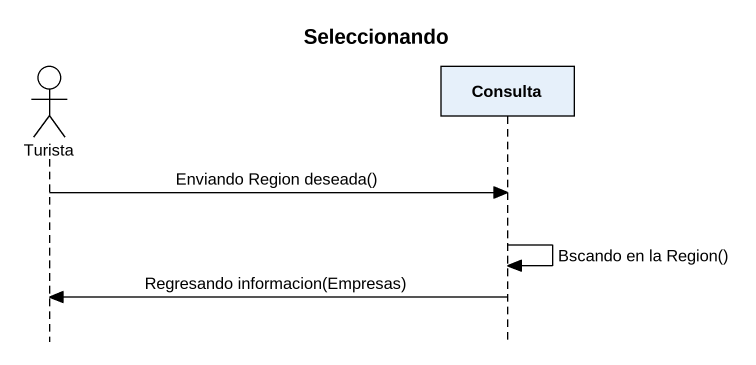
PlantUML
@startuml
title Seleccionando
hide footbox
actor Turista
participant Consulta

Turista -> Consulta : Enviando Region deseada()
Consulta -> Consulta : Bscando en la Region()
Consulta -> Turista : Regresando informacion(Empresas)
@enduml
